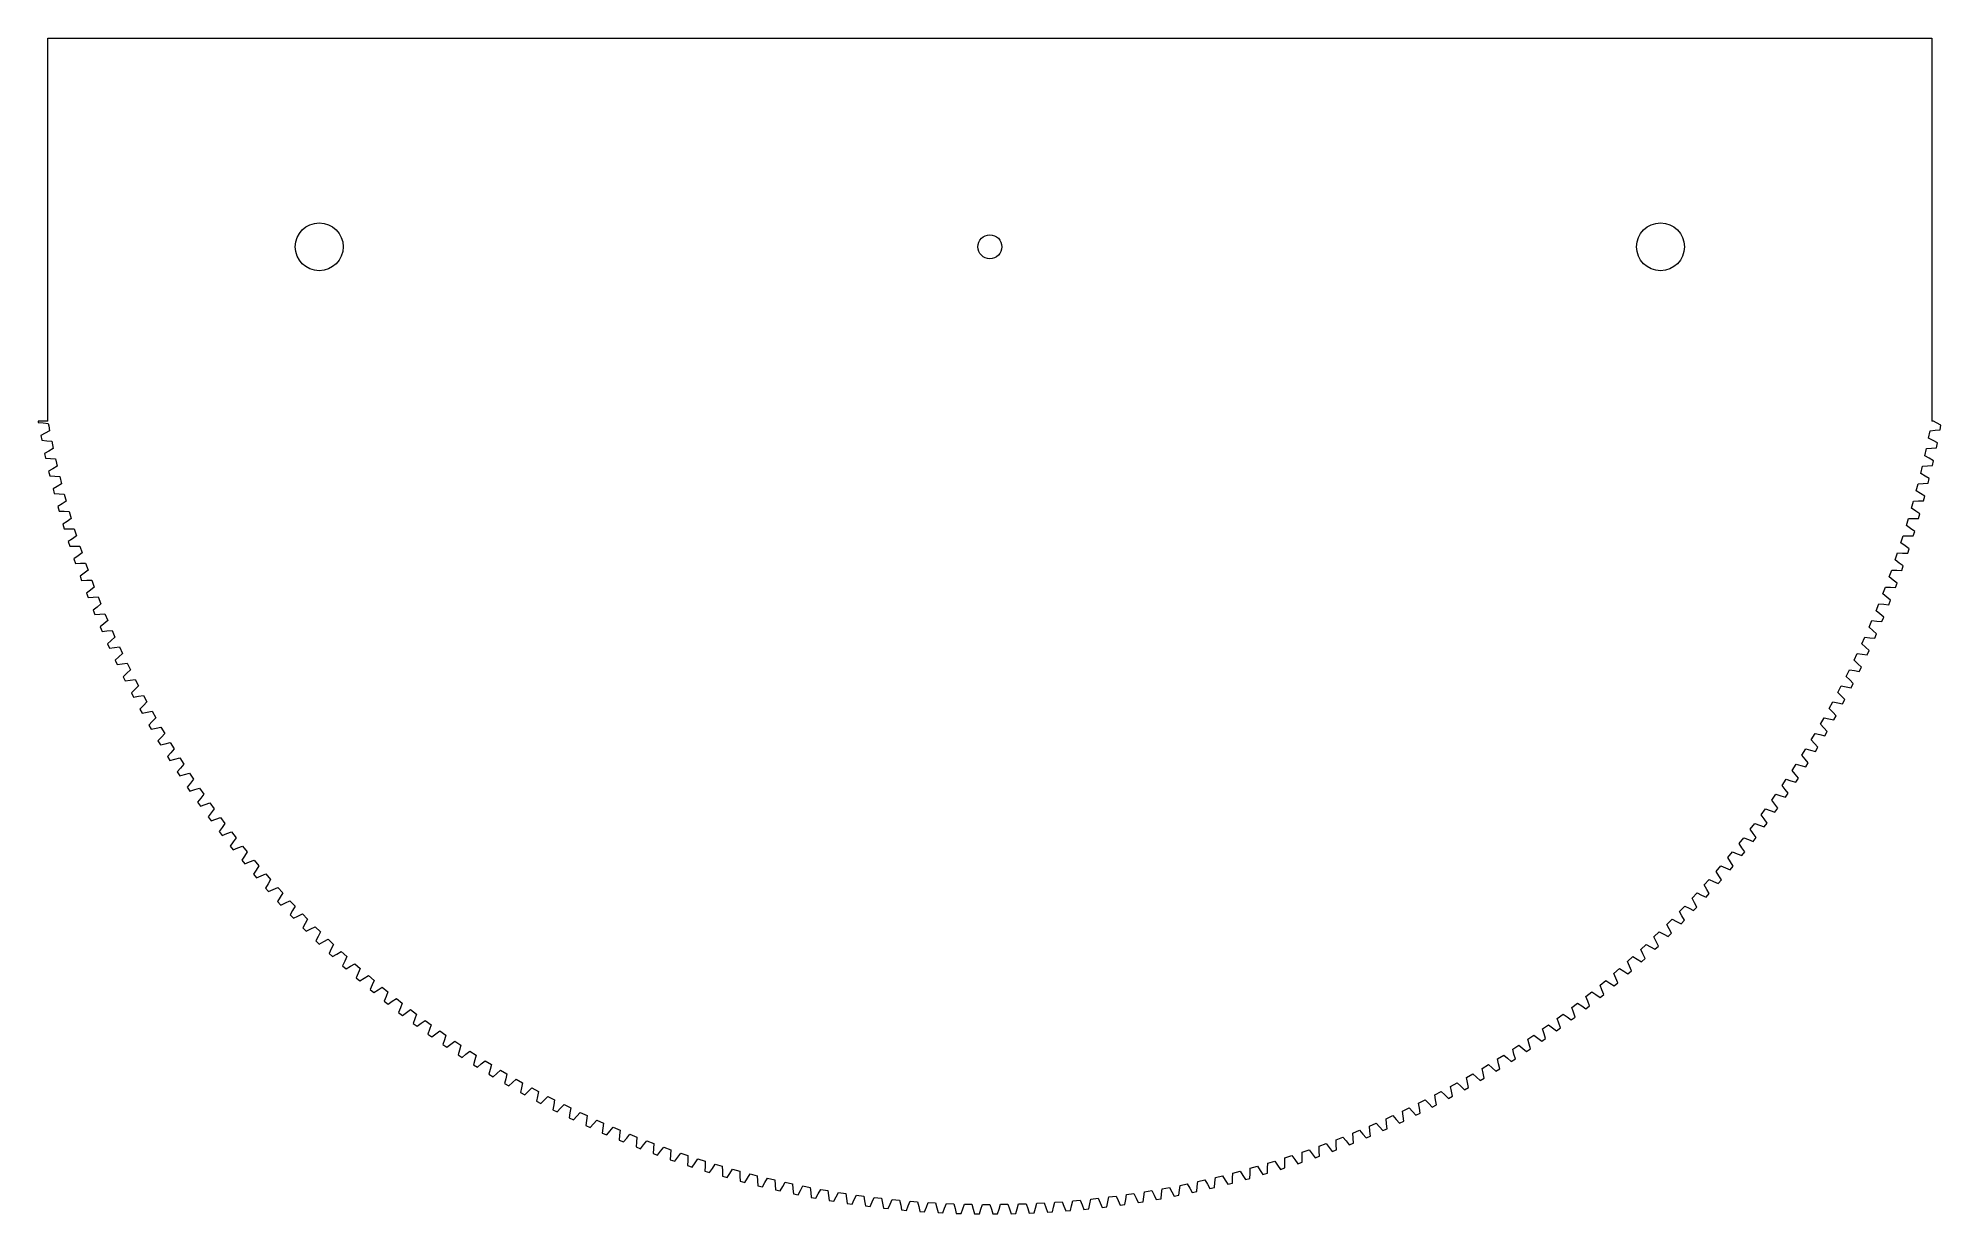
# Model space of a CAD drawing. Header units: inches. Extents: x -4.97 to 4.96, y -5.05 to 1.09.
import ezdxf

# ---------------------------------------------------------------- set-up
doc = ezdxf.new("R2010")
doc.units = ezdxf.units.IN
doc.header["$MEASUREMENT"] = 0

msp = doc.modelspace()

# ---------------------------------------------------------------- linework, layer by layer
at = {"color": 7, "linetype": 'Continuous', "lineweight": 15}
for p, q in [((-4.9165, -0.91), (-4.9165, 1.09)), ((-4.9165, 1.09), (4.9165, 1.09)), ((4.9165, 1.09), (4.9165, -0.91)), ((-4.9673, -0.91), (-4.9661, -0.9167)), ((-4.9165, -0.91), (-4.9673, -0.91)), ((-4.9661, -0.9167), (-4.9401, -0.9197)), ((-4.9298, -0.9735), (-4.9529, -0.9857)), ((-4.9529, -0.9857), (-4.9479, -1.0102)), ((-4.9401, -0.9197), (-4.914, -0.9231)), ((-4.9068, -0.961), (-4.9298, -0.9735)), ((-4.914, -0.9231), (-4.9119, -0.9342)), ((-4.9119, -0.9342), (-4.9068, -0.961)), ((4.8992, -0.9988), (4.9068, -0.961)), ((4.9068, -0.961), (4.9328, -0.958)), ((4.9242, -0.91), (4.9165, -0.91)), ((4.9403, -0.9187), (4.9242, -0.91)), ((4.9328, -0.958), (4.9588, -0.9555)), ((4.9635, -0.9309), (4.9403, -0.9187)), ((4.9588, -0.9555), (4.9635, -0.9309)), ((-4.9479, -1.0102), (-4.9219, -1.0128)), ((-4.9105, -1.0664), (-4.9334, -1.079)), ((-4.9334, -1.079), (-4.928, -1.1034)), ((-4.9219, -1.0128), (-4.8958, -1.0157)), ((-4.8878, -1.0534), (-4.9105, -1.0664)), ((-4.8958, -1.0157), (-4.8878, -1.0534)), ((4.8795, -1.091), (4.8878, -1.0534)), ((4.9021, -1.1045), (4.8795, -1.091)), ((4.8878, -1.0534), (4.9139, -1.0509)), ((4.9221, -1.0118), (4.8992, -0.9988)), ((4.9139, -1.0509), (4.9399, -1.0489)), ((4.945, -1.0244), (4.9221, -1.0118)), ((4.9399, -1.0489), (4.945, -1.0244)), ((-4.928, -1.1034), (-4.9019, -1.1054)), ((-4.8896, -1.1588), (-4.9122, -1.1719)), ((-4.9122, -1.1719), (-4.9063, -1.1962)), ((-4.9019, -1.1054), (-4.8757, -1.1079)), ((-4.867, -1.1454), (-4.8896, -1.1588)), ((-4.8757, -1.1079), (-4.8709, -1.129)), ((-4.8709, -1.129), (-4.867, -1.1454)), ((4.8581, -1.1829), (4.867, -1.1454)), ((4.8804, -1.1968), (4.8581, -1.1829)), ((4.867, -1.1454), (4.8932, -1.1435)), ((4.8932, -1.1435), (4.9192, -1.1419)), ((4.9248, -1.1175), (4.9021, -1.1045)), ((4.9192, -1.1419), (4.9248, -1.1175)), ((-4.9063, -1.1962), (-4.8802, -1.1977)), ((-4.8668, -1.2509), (-4.8892, -1.2643)), ((-4.8892, -1.2643), (-4.8828, -1.2885)), ((-4.8828, -1.2885), (-4.8567, -1.2896)), ((-4.8802, -1.1977), (-4.8539, -1.1997)), ((-4.8446, -1.2371), (-4.8668, -1.2509)), ((-4.8567, -1.2896), (-4.8304, -1.291)), ((-4.8539, -1.1997), (-4.8446, -1.2371)), ((4.8349, -1.2744), (4.8446, -1.2371)), ((4.857, -1.2886), (4.8349, -1.2744)), ((4.8446, -1.2371), (4.8707, -1.2356)), ((4.8791, -1.3025), (4.857, -1.2886)), ((4.8707, -1.2356), (4.8968, -1.2345)), ((4.9028, -1.2102), (4.8804, -1.1968)), ((4.8968, -1.2345), (4.9028, -1.2102)), ((-4.8423, -1.3425), (-4.8644, -1.3564)), ((-4.8644, -1.3564), (-4.8577, -1.3804)), ((-4.8577, -1.3804), (-4.8315, -1.381)), ((-4.8204, -1.3282), (-4.8423, -1.3425)), ((-4.8315, -1.381), (-4.8052, -1.3819)), ((-4.8304, -1.291), (-4.8204, -1.3282)), ((-4.8052, -1.3819), (-4.7944, -1.4189)), ((4.81, -1.3654), (4.8204, -1.3282)), ((4.8318, -1.38), (4.81, -1.3654)), ((4.8204, -1.3282), (4.8465, -1.3273)), ((4.8537, -1.3944), (4.8318, -1.38)), ((4.8465, -1.3273), (4.8726, -1.3267)), ((4.8726, -1.3267), (4.8791, -1.3025)), ((-4.8162, -1.4336), (-4.838, -1.4479)), ((-4.838, -1.4479), (-4.8308, -1.4718)), ((-4.8308, -1.4718), (-4.8046, -1.4719)), ((-4.7944, -1.4189), (-4.8162, -1.4336)), ((-4.8046, -1.4719), (-4.7783, -1.4724)), ((-4.7783, -1.4724), (-4.7668, -1.5092)), ((4.7834, -1.4559), (4.7944, -1.4189)), ((4.8049, -1.471), (4.7834, -1.4559)), ((4.7944, -1.4189), (4.8206, -1.4185)), ((4.8265, -1.4857), (4.8049, -1.471)), ((4.8191, -1.5096), (4.8265, -1.4857)), ((4.8206, -1.4185), (4.8467, -1.4184)), ((4.8467, -1.4184), (4.8537, -1.3944)), ((-4.7883, -1.5242), (-4.8098, -1.5389)), ((-4.8098, -1.5389), (-4.8021, -1.5627)), ((-4.8021, -1.5627), (-4.776, -1.5623)), ((-4.7668, -1.5092), (-4.7883, -1.5242)), ((-4.776, -1.5623), (-4.7497, -1.5623)), ((-4.7497, -1.5623), (-4.7375, -1.5988)), ((4.755, -1.5458), (4.7668, -1.5092)), ((4.7763, -1.5614), (4.755, -1.5458)), ((4.7668, -1.5092), (4.793, -1.5092)), ((4.7976, -1.5765), (4.7763, -1.5614)), ((4.7898, -1.6002), (4.7976, -1.5765)), ((4.793, -1.5092), (4.8191, -1.5096)), ((-4.7586, -1.6143), (-4.7799, -1.6294)), ((-4.7799, -1.6294), (-4.7718, -1.653)), ((-4.7718, -1.653), (-4.7456, -1.6521)), ((-4.7375, -1.5988), (-4.7586, -1.6143)), ((-4.7456, -1.6521), (-4.7193, -1.6516)), ((-4.7065, -1.6879), (-4.7273, -1.7038)), ((-4.7193, -1.6516), (-4.7065, -1.6879)), ((4.6933, -1.7241), (4.7065, -1.6879)), ((4.7065, -1.6879), (4.7327, -1.6889)), ((4.725, -1.6353), (4.7375, -1.5988)), ((4.746, -1.6512), (4.725, -1.6353)), ((4.7375, -1.5988), (4.7637, -1.5993)), ((4.767, -1.6667), (4.746, -1.6512)), ((4.7587, -1.6903), (4.767, -1.6667)), ((4.7637, -1.5993), (4.7898, -1.6002)), ((-4.7273, -1.7038), (-4.7483, -1.7193)), ((-4.7483, -1.7193), (-4.7398, -1.7428)), ((-4.7398, -1.7428), (-4.7136, -1.7414)), ((-4.7136, -1.7414), (-4.6873, -1.7403)), ((-4.6738, -1.7764), (-4.6943, -1.7927)), ((-4.6873, -1.7403), (-4.6738, -1.7764)), ((4.66, -1.8124), (4.6738, -1.7764)), ((4.6738, -1.7764), (4.7, -1.7779)), ((4.714, -1.7404), (4.6933, -1.7241)), ((4.7, -1.7779), (4.726, -1.7798)), ((4.7347, -1.7564), (4.714, -1.7404)), ((4.726, -1.7798), (4.7347, -1.7564)), ((4.7327, -1.6889), (4.7587, -1.6903)), ((-4.6943, -1.7927), (-4.715, -1.8086)), ((-4.715, -1.8086), (-4.706, -1.8319)), ((-4.706, -1.8319), (-4.6799, -1.83)), ((-4.6597, -1.8809), (-4.6801, -1.8972)), ((-4.6799, -1.83), (-4.6537, -1.8285)), ((-4.6394, -1.8643), (-4.6597, -1.8809)), ((-4.6537, -1.8285), (-4.6394, -1.8643)), ((4.6249, -1.9), (4.6394, -1.8643)), ((4.6394, -1.8643), (4.6656, -1.8663)), ((4.6803, -1.8291), (4.66, -1.8124)), ((4.6656, -1.8663), (4.6916, -1.8686)), ((4.7008, -1.8454), (4.6803, -1.8291)), ((4.6916, -1.8686), (4.7008, -1.8454)), ((-4.6801, -1.8972), (-4.6706, -1.9204)), ((-4.6706, -1.9204), (-4.6446, -1.918)), ((-4.6446, -1.918), (-4.6184, -1.9159)), ((-4.6234, -1.9685), (-4.6434, -1.9852)), ((-4.6434, -1.9852), (-4.6336, -2.0081)), ((-4.6034, -1.9515), (-4.6234, -1.9685)), ((-4.6184, -1.9159), (-4.6034, -1.9515)), ((4.5883, -1.9869), (4.6034, -1.9515)), ((4.6034, -1.9515), (4.6295, -1.954)), ((4.6449, -1.9171), (4.6249, -1.9)), ((4.6295, -1.954), (4.6555, -1.9568)), ((4.6651, -1.9337), (4.6449, -1.9171)), ((4.6555, -1.9568), (4.6651, -1.9337)), ((-4.6336, -2.0081), (-4.6076, -2.0053)), ((-4.6076, -2.0053), (-4.5814, -2.0027)), ((-4.5854, -2.0554), (-4.6052, -2.0724)), ((-4.6052, -2.0724), (-4.5949, -2.0952)), ((-4.5658, -2.038), (-4.5854, -2.0554)), ((-4.5814, -2.0027), (-4.5658, -2.038)), ((4.55, -2.0731), (4.5658, -2.038)), ((4.5693, -2.0909), (4.55, -2.0731)), ((4.5658, -2.038), (4.5919, -2.041)), ((4.608, -2.0043), (4.5883, -1.9869)), ((4.5919, -2.041), (4.6177, -2.0443)), ((4.6278, -2.0214), (4.608, -2.0043)), ((4.6177, -2.0443), (4.6278, -2.0214)), ((-4.5949, -2.0952), (-4.5689, -2.0918)), ((-4.5689, -2.0918), (-4.5428, -2.0888)), ((-4.5458, -2.1415), (-4.5652, -2.1589)), ((-4.5652, -2.1589), (-4.5545, -2.1815)), ((-4.5545, -2.1815), (-4.5286, -2.1777)), ((-4.5265, -2.1238), (-4.5458, -2.1415)), ((-4.5428, -2.0888), (-4.5265, -2.1238)), ((-4.5286, -2.1777), (-4.5026, -2.1742)), ((-4.5026, -2.1742), (-4.4857, -2.2088)), ((4.51, -2.1586), (4.5265, -2.1238)), ((4.5291, -2.1768), (4.51, -2.1586)), ((4.5265, -2.1238), (4.5525, -2.1272)), ((4.5482, -2.1946), (4.5291, -2.1768)), ((4.5525, -2.1272), (4.5783, -2.1311)), ((4.5888, -2.1084), (4.5693, -2.0909)), ((4.5783, -2.1311), (4.5888, -2.1084)), ((-4.5046, -2.2269), (-4.5237, -2.2447)), ((-4.5237, -2.2447), (-4.5125, -2.2671)), ((-4.5125, -2.2671), (-4.4867, -2.2627)), ((-4.4857, -2.2088), (-4.5046, -2.2269)), ((-4.4867, -2.2627), (-4.4607, -2.2587)), ((-4.4607, -2.2587), (-4.4432, -2.293)), ((4.4685, -2.2433), (4.4857, -2.2088)), ((4.4872, -2.2618), (4.4685, -2.2433)), ((4.4857, -2.2088), (4.5116, -2.2128)), ((4.506, -2.28), (4.4872, -2.2618)), ((4.4947, -2.3023), (4.506, -2.28)), ((4.5116, -2.2128), (4.5373, -2.2171)), ((4.5373, -2.2171), (4.5482, -2.1946)), ((-4.4618, -2.3115), (-4.4805, -2.3296)), ((-4.4805, -2.3296), (-4.469, -2.3518)), ((-4.469, -2.3518), (-4.4432, -2.347)), ((-4.4432, -2.293), (-4.4618, -2.3115)), ((-4.4432, -2.347), (-4.4173, -2.3425)), ((-4.3991, -2.3765), (-4.4174, -2.3953)), ((-4.4173, -2.3425), (-4.3991, -2.3765)), ((4.3807, -2.4103), (4.3991, -2.3765)), ((4.3991, -2.3765), (4.4249, -2.3814)), ((4.4249, -2.3814), (4.4504, -2.3867)), ((4.4254, -2.3272), (4.4432, -2.293)), ((4.4437, -2.3461), (4.4254, -2.3272)), ((4.4432, -2.293), (4.469, -2.2975)), ((4.4622, -2.3646), (4.4437, -2.3461)), ((4.4504, -2.3867), (4.4622, -2.3646)), ((4.469, -2.2975), (4.4947, -2.3023)), ((-4.4174, -2.3953), (-4.4358, -2.4138)), ((-4.4358, -2.4138), (-4.4238, -2.4357)), ((-4.4238, -2.4357), (-4.3982, -2.4304)), ((-4.3982, -2.4304), (-4.3723, -2.4254)), ((-4.3714, -2.4782), (-4.3895, -2.497)), ((-4.3723, -2.4254), (-4.3535, -2.459)), ((-4.3535, -2.459), (-4.3714, -2.4782)), ((4.3344, -2.4925), (4.3535, -2.459)), ((4.3535, -2.459), (4.3792, -2.4645)), ((4.3792, -2.4645), (4.4046, -2.4702)), ((4.3986, -2.4295), (4.3807, -2.4103)), ((4.4168, -2.4484), (4.3986, -2.4295)), ((4.4046, -2.4702), (4.4168, -2.4484)), ((-4.3895, -2.497), (-4.377, -2.5187)), ((-4.377, -2.5187), (-4.3515, -2.5129)), ((-4.3515, -2.5129), (-4.3258, -2.5075)), ((-4.3239, -2.5602), (-4.3416, -2.5794)), ((-4.3416, -2.5794), (-4.3287, -2.6009)), ((-4.3258, -2.5075), (-4.3063, -2.5407)), ((-4.3063, -2.5407), (-4.3239, -2.5602)), ((4.2866, -2.5739), (4.3063, -2.5407)), ((4.3039, -2.5937), (4.2866, -2.5739)), ((4.3063, -2.5407), (4.3319, -2.5466)), ((4.3319, -2.5466), (4.3572, -2.5529)), ((4.352, -2.5121), (4.3344, -2.4925)), ((4.3698, -2.5313), (4.352, -2.5121)), ((4.3572, -2.5529), (4.3698, -2.5313)), ((-4.3287, -2.6009), (-4.3033, -2.5946)), ((-4.3033, -2.5946), (-4.2777, -2.5886)), ((-4.2748, -2.6414), (-4.2921, -2.6609)), ((-4.2921, -2.6609), (-4.2789, -2.6821)), ((-4.2789, -2.6821), (-4.2536, -2.6753)), ((-4.2777, -2.5886), (-4.2576, -2.6215)), ((-4.2576, -2.6215), (-4.2748, -2.6414)), ((-4.2536, -2.6753), (-4.2281, -2.6689)), ((-4.2281, -2.6689), (-4.2074, -2.7014)), ((4.2373, -2.6543), (4.2576, -2.6215)), ((4.2542, -2.6745), (4.2373, -2.6543)), ((4.2712, -2.6943), (4.2542, -2.6745)), ((4.2576, -2.6215), (4.2831, -2.6279)), ((4.2831, -2.6279), (4.3083, -2.6346)), ((4.3213, -2.6133), (4.3039, -2.5937)), ((4.3083, -2.6346), (4.3213, -2.6133)), ((-4.2242, -2.7216), (-4.2412, -2.7414)), ((-4.2412, -2.7414), (-4.2275, -2.7623)), ((-4.2275, -2.7623), (-4.2024, -2.7551)), ((-4.2074, -2.7014), (-4.2242, -2.7216)), ((-4.2024, -2.7551), (-4.177, -2.7482)), ((-4.177, -2.7482), (-4.1557, -2.7803)), ((-4.1557, -2.7803), (-4.1721, -2.8008)), ((4.1342, -2.8123), (4.1557, -2.7803)), ((4.1557, -2.7803), (4.1809, -2.7876)), ((4.1865, -2.7338), (4.2074, -2.7014)), ((4.2029, -2.7543), (4.1865, -2.7338)), ((4.2196, -2.7744), (4.2029, -2.7543)), ((4.2058, -2.7953), (4.2196, -2.7744)), ((4.2074, -2.7014), (4.2327, -2.7083)), ((4.2327, -2.7083), (4.2578, -2.7154)), ((4.2578, -2.7154), (4.2712, -2.6943)), ((-4.1721, -2.8008), (-4.1887, -2.8209)), ((-4.1887, -2.8209), (-4.1747, -2.8416)), ((-4.1747, -2.8416), (-4.1497, -2.8339)), ((-4.1497, -2.8339), (-4.1244, -2.8265)), ((-4.1185, -2.879), (-4.1347, -2.8994)), ((-4.1244, -2.8265), (-4.1025, -2.8582)), ((-4.1025, -2.8582), (-4.1185, -2.879)), ((4.0804, -2.8898), (4.1025, -2.8582)), ((4.1025, -2.8582), (4.1275, -2.866)), ((4.1275, -2.866), (4.1523, -2.8741)), ((4.1502, -2.8331), (4.1342, -2.8123)), ((4.1665, -2.8536), (4.1502, -2.8331)), ((4.1523, -2.8741), (4.1665, -2.8536)), ((4.1809, -2.7876), (4.2058, -2.7953)), ((-4.1347, -2.8994), (-4.1203, -2.9199)), ((-4.1203, -2.9199), (-4.0955, -2.9117)), ((-4.0955, -2.9117), (-4.0704, -2.9038)), ((-4.0635, -2.9562), (-4.0793, -2.9769)), ((-4.0793, -2.9769), (-4.0645, -2.9971)), ((-4.0704, -2.9038), (-4.0479, -2.9351)), ((-4.0479, -2.9351), (-4.0635, -2.9562)), ((4.0251, -2.9662), (4.0479, -2.9351)), ((4.0404, -2.9876), (4.0251, -2.9662)), ((4.0479, -2.9351), (4.0727, -2.9434)), ((4.0727, -2.9434), (4.0974, -2.952)), ((4.096, -2.9109), (4.0804, -2.8898)), ((4.1119, -2.9317), (4.096, -2.9109)), ((4.0974, -2.952), (4.1119, -2.9317)), ((-4.0645, -2.9971), (-4.0398, -2.9884)), ((-4.0398, -2.9884), (-4.0148, -2.9801)), ((-4.007, -3.0323), (-4.0224, -3.0533)), ((-4.0224, -3.0533), (-4.0072, -3.0732)), ((-4.0148, -2.9801), (-3.9918, -3.011)), ((-4.0072, -3.0732), (-3.9827, -3.0641)), ((-3.9918, -3.011), (-4.007, -3.0323)), ((-3.9827, -3.0641), (-3.9579, -3.0553)), ((-3.9579, -3.0553), (-3.9342, -3.0857)), ((3.9684, -3.0416), (3.9918, -3.011)), ((3.9833, -3.0633), (3.9684, -3.0416)), ((3.9984, -3.0847), (3.9833, -3.0633)), ((3.9918, -3.011), (4.0165, -3.0197)), ((4.0165, -3.0197), (4.0409, -3.0288)), ((4.0559, -3.0087), (4.0404, -2.9876)), ((4.0409, -3.0288), (4.0559, -3.0087)), ((-3.949, -3.1074), (-3.9641, -3.1287)), ((-3.9641, -3.1287), (-3.9485, -3.1483)), ((-3.9342, -3.0857), (-3.949, -3.1074)), ((-3.9485, -3.1483), (-3.9242, -3.1387)), ((-3.9242, -3.1387), (-3.8996, -3.1295)), ((-3.8996, -3.1295), (-3.8753, -3.1594)), ((-3.8753, -3.1594), (-3.8897, -3.1813)), ((3.8509, -3.1892), (3.8753, -3.1594)), ((3.8753, -3.1594), (3.8997, -3.1691)), ((3.8997, -3.1691), (3.9238, -3.1791)), ((3.9103, -3.116), (3.9342, -3.0857)), ((3.9248, -3.1379), (3.9103, -3.116)), ((3.9238, -3.1791), (3.9395, -3.1596)), ((3.9395, -3.1596), (3.9248, -3.1379)), ((3.9342, -3.0857), (3.9588, -3.0949)), ((3.9588, -3.0949), (3.9831, -3.1045)), ((3.9831, -3.1045), (3.9984, -3.0847)), ((-3.8897, -3.1813), (-3.9043, -3.2029)), ((-3.9043, -3.2029), (-3.8884, -3.2222)), ((-3.8884, -3.2222), (-3.8643, -3.2122)), ((-3.8643, -3.2122), (-3.8398, -3.2025)), ((-3.829, -3.2542), (-3.8432, -3.276)), ((-3.8432, -3.276), (-3.8269, -3.295)), ((-3.8398, -3.2025), (-3.815, -3.232)), ((-3.815, -3.232), (-3.829, -3.2542)), ((-3.803, -3.2845), (-3.7787, -3.2743)), ((-3.7787, -3.2743), (-3.7534, -3.3034)), ((3.79, -3.2613), (3.815, -3.232)), ((3.8036, -3.2838), (3.79, -3.2613)), ((3.815, -3.232), (3.8392, -3.2421)), ((3.8392, -3.2421), (3.8631, -3.2525)), ((3.8649, -3.2114), (3.8509, -3.1892)), ((3.8631, -3.2525), (3.8792, -3.2334)), ((3.8792, -3.2334), (3.8649, -3.2114)), ((-3.8269, -3.295), (-3.803, -3.2845)), ((-3.7669, -3.3258), (-3.7807, -3.348)), ((-3.7807, -3.348), (-3.7641, -3.3666)), ((-3.7534, -3.3034), (-3.7669, -3.3258)), ((-3.7641, -3.3666), (-3.7403, -3.3557)), ((-3.7403, -3.3557), (-3.7163, -3.3451)), ((-3.7163, -3.3451), (-3.6904, -3.3736)), ((-3.6904, -3.3736), (-3.7035, -3.3963)), ((3.6643, -3.4019), (3.6904, -3.3736)), ((3.6904, -3.3736), (3.7141, -3.3846)), ((3.7278, -3.3322), (3.7534, -3.3034)), ((3.741, -3.355), (3.7278, -3.3322)), ((3.7544, -3.3774), (3.741, -3.355)), ((3.7534, -3.3034), (3.7773, -3.314)), ((3.7773, -3.314), (3.8011, -3.3248)), ((3.8011, -3.3248), (3.8175, -3.306)), ((3.8175, -3.306), (3.8036, -3.2838)), ((-3.7035, -3.3963), (-3.7169, -3.4187)), ((-3.7169, -3.4187), (-3.6999, -3.437)), ((-3.6999, -3.437), (-3.6763, -3.4257)), ((-3.6763, -3.4257), (-3.6525, -3.4146)), ((-3.6525, -3.4146), (-3.6261, -3.4426)), ((-3.6387, -3.4656), (-3.6517, -3.4882)), ((-3.6261, -3.4426), (-3.6387, -3.4656)), ((3.5994, -3.4705), (3.6261, -3.4426)), ((3.6117, -3.4937), (3.5994, -3.4705)), ((3.6261, -3.4426), (3.6496, -3.4541)), ((3.6496, -3.4541), (3.6729, -3.4659)), ((3.677, -3.4249), (3.6643, -3.4019)), ((3.6729, -3.4659), (3.69, -3.4476)), ((3.69, -3.4476), (3.677, -3.4249)), ((3.7141, -3.3846), (3.7376, -3.396)), ((3.7376, -3.396), (3.7544, -3.3774)), ((-3.6517, -3.4882), (-3.6344, -3.5062)), ((-3.6344, -3.5062), (-3.611, -3.4944)), ((-3.611, -3.4944), (-3.5874, -3.4829)), ((-3.5874, -3.4829), (-3.5605, -3.5104)), ((-3.5727, -3.5336), (-3.5852, -3.5565)), ((-3.5852, -3.5565), (-3.5676, -3.5742)), ((-3.5605, -3.5104), (-3.5727, -3.5336)), ((-3.5676, -3.5742), (-3.5445, -3.5619)), ((-3.5445, -3.5619), (-3.5211, -3.5499)), ((-3.5211, -3.5499), (-3.4936, -3.577)), ((3.5333, -3.5378), (3.5605, -3.5104)), ((3.5452, -3.5612), (3.5333, -3.5378)), ((3.5573, -3.5844), (3.5452, -3.5612)), ((3.5605, -3.5104), (3.5838, -3.5224)), ((3.5838, -3.5224), (3.6069, -3.5346)), ((3.6069, -3.5346), (3.6243, -3.5167)), ((3.6243, -3.5167), (3.6117, -3.4937)), ((-3.5054, -3.6004), (-3.5175, -3.6235)), ((-3.5175, -3.6235), (-3.4995, -3.6409)), ((-3.4936, -3.577), (-3.5054, -3.6004)), ((-3.4995, -3.6409), (-3.4766, -3.6282)), ((-3.4766, -3.6282), (-3.4535, -3.6157)), ((-3.4535, -3.6157), (-3.4255, -3.6423)), ((-3.4369, -3.6659), (-3.4485, -3.6892)), ((-3.4255, -3.6423), (-3.4369, -3.6659)), ((3.3973, -3.6686), (3.4255, -3.6423)), ((3.4083, -3.6925), (3.3973, -3.6686)), ((3.4255, -3.6423), (3.4484, -3.6551)), ((3.4484, -3.6551), (3.4709, -3.6681)), ((3.4659, -3.6038), (3.4936, -3.577)), ((3.4773, -3.6275), (3.4659, -3.6038)), ((3.4709, -3.6681), (3.4891, -3.6509)), ((3.4891, -3.6509), (3.4773, -3.6275)), ((3.4936, -3.577), (3.5167, -3.5893)), ((3.5167, -3.5893), (3.5395, -3.602)), ((3.5395, -3.602), (3.5573, -3.5844)), ((-3.4485, -3.6892), (-3.4302, -3.7062)), ((-3.4302, -3.7062), (-3.4076, -3.6931)), ((-3.4076, -3.6931), (-3.3846, -3.6803)), ((-3.3846, -3.6803), (-3.3562, -3.7062)), ((-3.3671, -3.7301), (-3.3783, -3.7536)), ((-3.3783, -3.7536), (-3.3597, -3.7703)), ((-3.3562, -3.7062), (-3.3671, -3.7301)), ((-3.3597, -3.7703), (-3.3373, -3.7568)), ((-3.3373, -3.7568), (-3.3146, -3.7435)), ((-3.3146, -3.7435), (-3.2856, -3.7689)), ((-3.2856, -3.7689), (-3.2961, -3.7929)), ((3.2565, -3.7941), (3.2856, -3.7689)), ((3.2856, -3.7689), (3.308, -3.7826)), ((3.3275, -3.732), (3.3562, -3.7062)), ((3.338, -3.7561), (3.3275, -3.732)), ((3.3488, -3.7799), (3.338, -3.7561)), ((3.3562, -3.7062), (3.3788, -3.7195)), ((3.3788, -3.7195), (3.4011, -3.7329)), ((3.4011, -3.7329), (3.4196, -3.7161)), ((3.4196, -3.7161), (3.4083, -3.6925)), ((-3.2961, -3.7929), (-3.3069, -3.8167)), ((-3.3069, -3.8167), (-3.2879, -3.833)), ((-3.2879, -3.833), (-3.2658, -3.8191)), ((-3.2658, -3.8191), (-3.2434, -3.8053)), ((-3.2434, -3.8053), (-3.2139, -3.8302)), ((-3.224, -3.8544), (-3.2343, -3.8784)), ((-3.2139, -3.8302), (-3.224, -3.8544)), ((-3.1932, -3.88), (-3.171, -3.8659)), ((-3.171, -3.8659), (-3.1411, -3.8902)), ((3.1843, -3.8549), (3.2139, -3.8302)), ((3.1939, -3.8794), (3.1843, -3.8549)), ((3.2139, -3.8302), (3.2361, -3.8443)), ((3.2361, -3.8443), (3.2579, -3.8586)), ((3.2666, -3.8184), (3.2565, -3.7941)), ((3.2579, -3.8586), (3.2769, -3.8424)), ((3.2769, -3.8424), (3.2666, -3.8184)), ((3.308, -3.7826), (3.3301, -3.7965)), ((3.3301, -3.7965), (3.3488, -3.7799)), ((-3.2343, -3.8784), (-3.215, -3.8944)), ((-3.215, -3.8944), (-3.1932, -3.88)), ((-3.1507, -3.9146), (-3.1605, -3.9387)), ((-3.1605, -3.9387), (-3.141, -3.9543)), ((-3.1411, -3.8902), (-3.1507, -3.9146)), ((-3.141, -3.9543), (-3.1194, -3.9395)), ((-3.1194, -3.9395), (-3.0975, -3.925)), ((-3.0975, -3.925), (-3.0671, -3.9488)), ((-3.0671, -3.9488), (-3.0762, -3.9733)), ((3.0366, -3.9723), (3.0671, -3.9488)), ((3.0453, -3.9971), (3.0366, -3.9723)), ((3.0671, -3.9488), (3.0887, -3.9636)), ((3.0887, -3.9636), (3.11, -3.9788)), ((3.11, -3.9788), (3.1296, -3.9633)), ((3.111, -3.9143), (3.1411, -3.8902)), ((3.1202, -3.9389), (3.111, -3.9143)), ((3.1296, -3.9633), (3.1202, -3.9389)), ((3.1411, -3.8902), (3.1629, -3.9047)), ((3.1629, -3.9047), (3.1845, -3.9194)), ((3.1845, -3.9194), (3.2038, -3.9036)), ((3.2038, -3.9036), (3.1939, -3.8794)), ((-3.0762, -3.9733), (-3.0856, -3.9977)), ((-3.0856, -3.9977), (-3.0658, -4.0129)), ((-3.0658, -4.0129), (-3.0445, -3.9977)), ((-3.0445, -3.9977), (-3.0229, -3.9827)), ((-3.0229, -3.9827), (-2.9921, -4.0059)), ((-3.0007, -4.0307), (-3.0097, -4.0552)), ((-3.0097, -4.0552), (-2.9896, -4.07)), ((-2.9921, -4.0059), (-3.0007, -4.0307)), ((-2.9896, -4.07), (-2.9685, -4.0544)), ((-2.9685, -4.0544), (-2.9472, -4.0391)), ((-2.9472, -4.0391), (-2.916, -4.0617)), ((-2.916, -4.0617), (-2.9241, -4.0866)), ((2.8846, -4.084), (2.916, -4.0617)), ((2.916, -4.0617), (2.937, -4.0774)), ((2.9611, -4.0289), (2.9921, -4.0059)), ((2.9693, -4.0538), (2.9611, -4.0289)), ((2.9779, -4.0786), (2.9693, -4.0538)), ((2.9921, -4.0059), (3.0134, -4.0212)), ((3.0134, -4.0212), (3.0343, -4.0367)), ((3.0343, -4.0367), (3.0543, -4.0217)), ((3.0543, -4.0217), (3.0453, -3.9971)), ((-2.9241, -4.0866), (-2.9326, -4.1112)), ((-2.9326, -4.1112), (-2.9122, -4.1257)), ((-2.9122, -4.1257), (-2.8915, -4.1097)), ((-2.8915, -4.1097), (-2.8705, -4.0939)), ((-2.8705, -4.0939), (-2.8388, -4.1159)), ((-2.8465, -4.141), (-2.8545, -4.1658)), ((-2.8545, -4.1658), (-2.8339, -4.1799)), ((-2.8388, -4.1159), (-2.8465, -4.141)), ((-2.8339, -4.1799), (-2.8135, -4.1635)), ((-2.8135, -4.1635), (-2.7927, -4.1474)), ((-2.7927, -4.1474), (-2.7607, -4.1688)), ((-2.7607, -4.1688), (-2.7679, -4.194)), ((2.7285, -4.1899), (2.7607, -4.1688)), ((2.7607, -4.1688), (2.7811, -4.1853)), ((2.807, -4.1377), (2.8388, -4.1159)), ((2.8143, -4.163), (2.807, -4.1377)), ((2.8219, -4.188), (2.8143, -4.163)), ((2.8388, -4.1159), (2.8595, -4.132)), ((2.8595, -4.132), (2.8799, -4.1483)), ((2.8799, -4.1483), (2.9004, -4.134)), ((2.8923, -4.1091), (2.8846, -4.084)), ((2.9004, -4.134), (2.8923, -4.1091)), ((2.937, -4.0774), (2.9576, -4.0933)), ((2.9576, -4.0933), (2.9779, -4.0786)), ((-2.7679, -4.194), (-2.7754, -4.2189)), ((-2.7754, -4.2189), (-2.7545, -4.2326)), ((-2.7545, -4.2326), (-2.7344, -4.2159)), ((-2.7344, -4.2159), (-2.714, -4.1993)), ((-2.714, -4.1993), (-2.6815, -4.2201)), ((-2.6883, -4.2455), (-2.6953, -4.2706)), ((-2.6815, -4.2201), (-2.6883, -4.2455)), ((-2.6742, -4.2839), (-2.6544, -4.2667)), ((-2.6544, -4.2667), (-2.6343, -4.2498)), ((-2.6343, -4.2498), (-2.6014, -4.27)), ((-2.6014, -4.27), (-2.6077, -4.2954)), ((2.5684, -4.2899), (2.6014, -4.27)), ((2.6014, -4.27), (2.6212, -4.2872)), ((2.6489, -4.2407), (2.6815, -4.2201)), ((2.6552, -4.2662), (2.6489, -4.2407)), ((2.6619, -4.2915), (2.6552, -4.2662)), ((2.6815, -4.2201), (2.7016, -4.237)), ((2.7016, -4.237), (2.7213, -4.254)), ((2.7213, -4.254), (2.7424, -4.2405)), ((2.7352, -4.2153), (2.7285, -4.1899)), ((2.7424, -4.2405), (2.7352, -4.2153)), ((2.7811, -4.1853), (2.8011, -4.2019)), ((2.8011, -4.2019), (2.8219, -4.188)), ((-2.6953, -4.2706), (-2.6742, -4.2839)), ((-2.6077, -4.2954), (-2.6143, -4.3207)), ((-2.6143, -4.3207), (-2.5929, -4.3335)), ((-2.5929, -4.3335), (-2.5734, -4.316)), ((-2.5734, -4.316), (-2.5536, -4.2987)), ((-2.5536, -4.2987), (-2.5204, -4.3183)), ((-2.5262, -4.3439), (-2.5323, -4.3692)), ((-2.5323, -4.3692), (-2.5106, -4.3817)), ((-2.5204, -4.3183), (-2.5262, -4.3439)), ((-2.5106, -4.3817), (-2.4915, -4.3638)), ((-2.4915, -4.3638), (-2.472, -4.3461)), ((-2.472, -4.3461), (-2.4385, -4.3651)), ((-2.4385, -4.3651), (-2.4438, -4.3907)), ((2.4048, -4.3837), (2.4385, -4.3651)), ((2.4385, -4.3651), (2.4576, -4.383)), ((2.487, -4.3376), (2.5204, -4.3183)), ((2.4924, -4.3633), (2.487, -4.3376)), ((2.4981, -4.3889), (2.4924, -4.3633)), ((2.5204, -4.3183), (2.5398, -4.3359)), ((2.5398, -4.3359), (2.5589, -4.3537)), ((2.5589, -4.3537), (2.5804, -4.341)), ((2.5743, -4.3155), (2.5684, -4.2899)), ((2.5804, -4.341), (2.5743, -4.3155)), ((2.6212, -4.2872), (2.6406, -4.3046)), ((2.6406, -4.3046), (2.6619, -4.2915)), ((-2.4438, -4.3907), (-2.4494, -4.4162)), ((-2.4494, -4.4162), (-2.4275, -4.4283)), ((-2.4275, -4.4283), (-2.4087, -4.4101)), ((-2.4087, -4.4101), (-2.3896, -4.392)), ((-2.3896, -4.392), (-2.3557, -4.4103)), ((-2.3605, -4.4361), (-2.3656, -4.4616)), ((-2.3656, -4.4616), (-2.3435, -4.4733)), ((-2.3557, -4.4103), (-2.3605, -4.4361)), ((-2.3435, -4.4733), (-2.3251, -4.4547)), ((-2.3251, -4.4547), (-2.3063, -4.4363)), ((-2.3063, -4.4363), (-2.2721, -4.454)), ((-2.2721, -4.454), (-2.2764, -4.4798)), ((2.2377, -4.4713), (2.2721, -4.454)), ((2.2721, -4.454), (2.2904, -4.4726)), ((2.3216, -4.4283), (2.3557, -4.4103)), ((2.326, -4.4543), (2.3216, -4.4283)), ((2.3307, -4.48), (2.326, -4.4543)), ((2.3557, -4.4103), (2.3744, -4.4286)), ((2.3744, -4.4286), (2.3928, -4.4471)), ((2.3928, -4.4471), (2.4148, -4.4352)), ((2.4096, -4.4096), (2.4048, -4.3837)), ((2.4148, -4.4352), (2.4096, -4.4096)), ((2.4576, -4.383), (2.4763, -4.4012)), ((2.4763, -4.4012), (2.4981, -4.3889)), ((-2.2764, -4.4798), (-2.281, -4.5055)), ((-2.281, -4.5055), (-2.2587, -4.5167)), ((-2.2587, -4.5167), (-2.2406, -4.4978)), ((-2.2406, -4.4978), (-2.2222, -4.479)), ((-2.2222, -4.479), (-2.1876, -4.496)), ((-2.1914, -4.522), (-2.1956, -4.5477)), ((-2.1956, -4.5477), (-2.1731, -4.5585)), ((-2.1876, -4.496), (-2.1914, -4.522)), ((-2.1731, -4.5585), (-2.1554, -4.5393)), ((-2.1554, -4.5393), (-2.1373, -4.5202)), ((-2.1373, -4.5202), (-2.1024, -4.5365)), ((-2.1057, -4.5625), (-2.1094, -4.5883)), ((-2.1024, -4.5365), (-2.1057, -4.5625)), ((-2.0694, -4.5791), (-2.0516, -4.5597)), ((-2.0516, -4.5597), (-2.0164, -4.5754)), ((2.0674, -4.5526), (2.1024, -4.5365)), ((2.0703, -4.5787), (2.0674, -4.5526)), ((2.1024, -4.5365), (2.1201, -4.5559)), ((2.1201, -4.5559), (2.1374, -4.5754)), ((2.1374, -4.5754), (2.16, -4.5647)), ((2.1529, -4.5128), (2.1876, -4.496)), ((2.1563, -4.5388), (2.1529, -4.5128)), ((2.16, -4.5647), (2.1563, -4.5388)), ((2.1876, -4.496), (2.2057, -4.5151)), ((2.2057, -4.5151), (2.2233, -4.5342)), ((2.2233, -4.5342), (2.2457, -4.5232)), ((2.2415, -4.4974), (2.2377, -4.4713)), ((2.2457, -4.5232), (2.2415, -4.4974)), ((2.2904, -4.4726), (2.3085, -4.4915)), ((2.3085, -4.4915), (2.3307, -4.48)), ((-2.1094, -4.5883), (-2.0867, -4.5987)), ((-2.0867, -4.5987), (-2.0694, -4.5791)), ((-2.0193, -4.6014), (-2.0225, -4.6273)), ((-2.0225, -4.6273), (-1.9996, -4.6373)), ((-2.0164, -4.5754), (-2.0193, -4.6014)), ((-1.9996, -4.6373), (-1.9826, -4.6174)), ((-1.9826, -4.6174), (-1.9652, -4.5976)), ((-1.9652, -4.5976), (-1.9297, -4.6126)), ((-1.9321, -4.6387), (-1.9348, -4.6646)), ((-1.9348, -4.6646), (-1.9117, -4.6742)), ((-1.9297, -4.6126), (-1.9321, -4.6387)), ((-1.9117, -4.6742), (-1.8951, -4.6539)), ((-1.8951, -4.6539), (-1.8782, -4.6338)), ((-1.8782, -4.6338), (-1.8424, -4.6482)), ((-1.8424, -4.6482), (-1.8442, -4.6743)), ((1.8065, -4.6623), (1.8424, -4.6482)), ((1.8079, -4.6885), (1.8065, -4.6623)), ((1.8424, -4.6482), (1.8589, -4.6685)), ((1.8941, -4.6273), (1.9297, -4.6126)), ((1.896, -4.6536), (1.8941, -4.6273)), ((1.8983, -4.6796), (1.896, -4.6536)), ((1.9297, -4.6126), (1.9467, -4.6326)), ((1.9467, -4.6326), (1.9632, -4.6528)), ((1.9632, -4.6528), (1.9863, -4.643)), ((1.9811, -4.5908), (2.0164, -4.5754)), ((1.9835, -4.617), (1.9811, -4.5908)), ((1.9863, -4.643), (1.9835, -4.617)), ((2.0164, -4.5754), (2.0337, -4.5951)), ((2.0337, -4.5951), (2.0507, -4.6149)), ((2.0507, -4.6149), (2.0735, -4.6047)), ((2.0735, -4.6047), (2.0703, -4.5787)), ((-1.8442, -4.6743), (-1.8465, -4.7003)), ((-1.8465, -4.7003), (-1.8232, -4.7094)), ((-1.8232, -4.7094), (-1.807, -4.6889)), ((-1.807, -4.6889), (-1.7904, -4.6685)), ((-1.7904, -4.6685), (-1.7544, -4.6821)), ((-1.7557, -4.7083), (-1.7575, -4.7343)), ((-1.7575, -4.7343), (-1.734, -4.743)), ((-1.7544, -4.6821), (-1.7557, -4.7083)), ((-1.734, -4.743), (-1.7182, -4.7221)), ((-1.7182, -4.7221), (-1.702, -4.7014)), ((-1.702, -4.7014), (-1.6657, -4.7144)), ((-1.6666, -4.7406), (-1.6678, -4.7666)), ((-1.6678, -4.7666), (-1.6442, -4.7748)), ((-1.6657, -4.7144), (-1.6666, -4.7406)), ((-1.6442, -4.7748), (-1.6288, -4.7537)), ((-1.6288, -4.7537), (-1.613, -4.7327)), ((-1.613, -4.7327), (-1.5765, -4.745)), ((-1.5765, -4.745), (-1.5768, -4.7712)), ((-1.5388, -4.7836), (-1.5234, -4.7623)), ((-1.5234, -4.7623), (-1.4866, -4.7739)), ((1.5397, -4.7833), (1.5398, -4.757)), ((1.5398, -4.757), (1.5765, -4.745)), ((1.5765, -4.745), (1.5918, -4.7662)), ((1.5918, -4.7662), (1.6068, -4.7875)), ((1.6293, -4.7271), (1.6657, -4.7144)), ((1.6297, -4.7534), (1.6293, -4.7271)), ((1.6305, -4.7795), (1.6297, -4.7534)), ((1.6657, -4.7144), (1.6815, -4.7353)), ((1.6815, -4.7353), (1.6969, -4.7564)), ((1.6969, -4.7564), (1.7204, -4.7479)), ((1.7182, -4.6955), (1.7544, -4.6821)), ((1.7191, -4.7218), (1.7182, -4.6955)), ((1.7204, -4.7479), (1.7191, -4.7218)), ((1.7544, -4.6821), (1.7705, -4.7028)), ((1.7705, -4.7028), (1.7863, -4.7235)), ((1.7863, -4.7235), (1.8097, -4.7146)), ((1.8097, -4.7146), (1.8079, -4.6885)), ((1.8589, -4.6685), (1.8751, -4.689)), ((1.8751, -4.689), (1.8983, -4.6796)), ((-1.5768, -4.7712), (-1.5776, -4.7973)), ((-1.5776, -4.7973), (-1.5538, -4.805)), ((-1.5538, -4.805), (-1.5388, -4.7836)), ((-1.4865, -4.8001), (-1.4868, -4.8262)), ((-1.4868, -4.8262), (-1.4629, -4.8335)), ((-1.4866, -4.7739), (-1.4865, -4.8001)), ((-1.4629, -4.8335), (-1.4483, -4.8118)), ((-1.4483, -4.8118), (-1.4333, -4.7902)), ((-1.4333, -4.7902), (-1.3963, -4.8011)), ((-1.3963, -4.8011), (-1.3957, -4.8273)), ((-1.3957, -4.8273), (-1.3955, -4.8534)), ((-1.3955, -4.8534), (-1.3714, -4.8602)), ((-1.3714, -4.8602), (-1.3572, -4.8382)), ((-1.3572, -4.8382), (-1.3426, -4.8164)), ((-1.3426, -4.8164), (-1.3055, -4.8266)), ((-1.3055, -4.8266), (-1.3044, -4.8528)), ((-1.3044, -4.8528), (-1.3037, -4.8788)), ((-1.2795, -4.8852), (-1.2657, -4.863)), ((-1.2657, -4.863), (-1.2515, -4.8408)), ((-1.2515, -4.8408), (-1.2142, -4.8503)), ((-1.2142, -4.8503), (-1.2126, -4.8765)), ((-1.1737, -4.886), (-1.16, -4.8636)), ((-1.16, -4.8636), (-1.1225, -4.8724)), ((1.1747, -4.8858), (1.1768, -4.8596)), ((1.1768, -4.8596), (1.2142, -4.8503)), ((1.2142, -4.8503), (1.2279, -4.8727)), ((1.2655, -4.8889), (1.2667, -4.8627)), ((1.2667, -4.8627), (1.2682, -4.8365)), ((1.2682, -4.8365), (1.3055, -4.8266)), ((1.3055, -4.8266), (1.3196, -4.8486)), ((1.3196, -4.8486), (1.3334, -4.8708)), ((1.3334, -4.8708), (1.3575, -4.8641)), ((1.3575, -4.8641), (1.3582, -4.838)), ((1.3582, -4.838), (1.3593, -4.8117)), ((1.3593, -4.8117), (1.3963, -4.8011)), ((1.3963, -4.8011), (1.4109, -4.8229)), ((1.4109, -4.8229), (1.4251, -4.8448)), ((1.4251, -4.8448), (1.449, -4.8376)), ((1.449, -4.8376), (1.4492, -4.8115)), ((1.4492, -4.8115), (1.4498, -4.7852)), ((1.4498, -4.7852), (1.4866, -4.7739)), ((1.4866, -4.7739), (1.5016, -4.7954)), ((1.5016, -4.7954), (1.5162, -4.817)), ((1.5162, -4.817), (1.54, -4.8094)), ((1.54, -4.8094), (1.5397, -4.7833)), ((1.6068, -4.7875), (1.6305, -4.7795)), ((-1.3037, -4.8788), (-1.2795, -4.8852)), ((-1.2126, -4.8765), (-1.2114, -4.9026)), ((-1.2114, -4.9026), (-1.1871, -4.9085)), ((-1.1871, -4.9085), (-1.1737, -4.886)), ((-1.1225, -4.8724), (-1.1204, -4.8985)), ((-1.1204, -4.8985), (-1.1187, -4.9245)), ((-1.1187, -4.9245), (-1.0943, -4.93)), ((-1.0943, -4.93), (-1.0813, -4.9073)), ((-1.0813, -4.9073), (-1.068, -4.8846)), ((-1.068, -4.8846), (-1.0303, -4.8927)), ((-1.0303, -4.8927), (-1.0277, -4.9188)), ((-1.0277, -4.9188), (-1.0256, -4.9448)), ((-1.0256, -4.9448), (-1.0011, -4.9498)), ((-1.0011, -4.9498), (-0.9886, -4.9268)), ((-0.9886, -4.9268), (-0.9757, -4.9039)), ((-0.9757, -4.9039), (-0.9378, -4.9113)), ((-0.9378, -4.9113), (-0.9348, -4.9373)), ((-0.9348, -4.9373), (-0.9321, -4.9632)), ((-0.9321, -4.9632), (-0.9075, -4.9678)), ((-0.9075, -4.9678), (-0.8954, -4.9446)), ((-0.8954, -4.9446), (-0.883, -4.9214)), ((-0.883, -4.9214), (-0.845, -4.9281)), ((-0.845, -4.9281), (-0.8414, -4.954)), ((-0.8414, -4.954), (-0.8383, -4.9799)), ((-0.8136, -4.984), (-0.802, -4.9606)), ((-0.802, -4.9606), (-0.79, -4.9372)), ((-0.79, -4.9372), (-0.7519, -4.9431)), ((-0.7519, -4.9431), (-0.7478, -4.969)), ((-0.7082, -4.9748), (-0.6967, -4.9512)), ((-0.6967, -4.9512), (-0.6585, -4.9565)), ((-0.6585, -4.9565), (-0.6539, -4.9823)), ((-0.6143, -4.9873), (-0.6031, -4.9635)), ((-0.6031, -4.9635), (-0.5648, -4.968)), ((0.6152, -4.9872), (0.6203, -4.9614)), ((0.6203, -4.9614), (0.6585, -4.9565)), ((0.6585, -4.9565), (0.6696, -4.9802)), ((0.7092, -4.9747), (0.7137, -4.9488)), ((0.7137, -4.9488), (0.7519, -4.9431)), ((0.7519, -4.9431), (0.7634, -4.9667)), ((0.7993, -4.9863), (0.803, -4.9604)), ((0.803, -4.9604), (0.807, -4.9344)), ((0.807, -4.9344), (0.845, -4.9281)), ((0.845, -4.9281), (0.857, -4.9514)), ((0.857, -4.9514), (0.8686, -4.9747)), ((0.8932, -4.9704), (0.8964, -4.9444)), ((0.8964, -4.9444), (0.8999, -4.9183)), ((0.8999, -4.9183), (0.9378, -4.9113)), ((0.9378, -4.9113), (0.9503, -4.9343)), ((0.9503, -4.9343), (0.9623, -4.9575)), ((0.9623, -4.9575), (0.9869, -4.9526)), ((0.9869, -4.9526), (0.9895, -4.9266)), ((0.9895, -4.9266), (0.9926, -4.9005)), ((0.9926, -4.9005), (1.0303, -4.8927)), ((1.0303, -4.8927), (1.0432, -4.9155)), ((1.0432, -4.9155), (1.0557, -4.9384)), ((1.0557, -4.9384), (1.0801, -4.9331)), ((1.0801, -4.9331), (1.0823, -4.9071)), ((1.0823, -4.9071), (1.0849, -4.8809)), ((1.0849, -4.8809), (1.1225, -4.8724)), ((1.1225, -4.8724), (1.1358, -4.895)), ((1.1358, -4.895), (1.1487, -4.9176)), ((1.1487, -4.9176), (1.173, -4.9119)), ((1.173, -4.9119), (1.1747, -4.8858)), ((1.2279, -4.8727), (1.2413, -4.8951)), ((1.2413, -4.8951), (1.2655, -4.8889)), ((-0.8383, -4.9799), (-0.8136, -4.984)), ((-0.7478, -4.969), (-0.7442, -4.9949)), ((-0.7442, -4.9949), (-0.7194, -4.9985)), ((-0.7194, -4.9985), (-0.7082, -4.9748)), ((-0.6539, -4.9823), (-0.6498, -5.008)), ((-0.6498, -5.008), (-0.625, -5.0112)), ((-0.625, -5.0112), (-0.6143, -4.9873)), ((-0.5648, -4.968), (-0.5598, -4.9937)), ((-0.5598, -4.9937), (-0.5552, -5.0194)), ((-0.5552, -5.0194), (-0.5303, -5.0221)), ((-0.5303, -5.0221), (-0.52, -4.998)), ((-0.52, -4.998), (-0.5094, -4.974)), ((-0.5094, -4.974), (-0.471, -4.9778)), ((-0.471, -4.9778), (-0.4655, -5.0034)), ((-0.4655, -5.0034), (-0.4604, -5.029)), ((-0.4604, -5.029), (-0.4355, -5.0312)), ((-0.4355, -5.0312), (-0.4257, -5.0069)), ((-0.4257, -5.0069), (-0.4154, -4.9827)), ((-0.4154, -4.9827), (-0.377, -4.9858)), ((-0.377, -4.9858), (-0.371, -5.0113)), ((-0.371, -5.0113), (-0.3654, -5.0368)), ((-0.3654, -5.0368), (-0.3405, -5.0385)), ((-0.3405, -5.0385), (-0.3311, -5.0141)), ((-0.3311, -5.0141), (-0.3213, -4.9897)), ((-0.3213, -4.9897), (-0.2829, -4.992)), ((-0.2829, -4.992), (-0.2764, -5.0174)), ((-0.2764, -5.0174), (-0.2703, -5.0428)), ((-0.2703, -5.0428), (-0.2454, -5.044)), ((-0.2454, -5.044), (-0.2365, -5.0194)), ((-0.2365, -5.0194), (-0.2271, -4.9948)), ((-0.2271, -4.9948), (-0.1886, -4.9964)), ((-0.1886, -4.9964), (-0.1817, -5.0217)), ((-0.1817, -5.0217), (-0.1751, -5.047)), ((-0.1751, -5.047), (-0.1501, -5.0478)), ((-0.1501, -5.0478), (-0.1417, -5.023)), ((-0.1417, -5.023), (-0.1329, -4.9982)), ((-0.1329, -4.9982), (-0.0943, -4.9991)), ((-0.0943, -4.9991), (-0.0869, -5.0242)), ((-0.0869, -5.0242), (-0.0799, -5.0494)), ((-0.0799, -5.0494), (-0.0549, -5.0497)), ((-0.0549, -5.0497), (-0.0469, -5.0248)), ((-0.0469, -5.0248), (-0.0385, -4.9999)), ((-0.0385, -4.9999), (0, -5)), ((0, -5), (0.0079, -5.025)), ((0.0079, -5.025), (0.0154, -5.05)), ((0.0154, -5.05), (0.0404, -5.0498)), ((0.0404, -5.0498), (0.0479, -5.0248)), ((0.0479, -5.0248), (0.0558, -4.9997)), ((0.0558, -4.9997), (0.0943, -4.9991)), ((0.0943, -4.9991), (0.1027, -5.024)), ((0.1027, -5.024), (0.1107, -5.0488)), ((0.1107, -5.0488), (0.1357, -5.0482)), ((0.1357, -5.0482), (0.1427, -5.023)), ((0.1427, -5.023), (0.1501, -4.9977)), ((0.1501, -4.9977), (0.1886, -4.9964)), ((0.1886, -4.9964), (0.1975, -5.0211)), ((0.1975, -5.0211), (0.2059, -5.0458)), ((0.2059, -5.0458), (0.2309, -5.0447)), ((0.2309, -5.0447), (0.2374, -5.0194)), ((0.2374, -5.0194), (0.2444, -4.994)), ((0.2444, -4.994), (0.2829, -4.992)), ((0.2829, -4.992), (0.2922, -5.0165)), ((0.2922, -5.0165), (0.3011, -5.041)), ((0.3011, -5.041), (0.326, -5.0395)), ((0.326, -5.0395), (0.3321, -5.014)), ((0.3321, -5.014), (0.3386, -4.9885)), ((0.3386, -4.9885), (0.377, -4.9858)), ((0.377, -4.9858), (0.3868, -5.0101)), ((0.3868, -5.0101), (0.3961, -5.0344)), ((0.3961, -5.0344), (0.4211, -5.0324)), ((0.4211, -5.0324), (0.4266, -5.0069)), ((0.4266, -5.0069), (0.4326, -4.9812)), ((0.4326, -4.9812), (0.471, -4.9778)), ((0.471, -4.9778), (0.4812, -5.0019)), ((0.4812, -5.0019), (0.4911, -5.0261)), ((0.4911, -5.0261), (0.5159, -5.0236)), ((0.5159, -5.0236), (0.521, -4.9979)), ((0.521, -4.9979), (0.5265, -4.9722)), ((0.5265, -4.9722), (0.5648, -4.968)), ((0.5648, -4.968), (0.5755, -4.9919)), ((0.5755, -4.9919), (0.5858, -5.0159)), ((0.5858, -5.0159), (0.6106, -5.0129)), ((0.6106, -5.0129), (0.6152, -4.9872)), ((0.6696, -4.9802), (0.6803, -5.004)), ((0.6803, -5.004), (0.7051, -5.0005)), ((0.7051, -5.0005), (0.7092, -4.9747)), ((0.7634, -4.9667), (0.7746, -4.9902)), ((0.7746, -4.9902), (0.7993, -4.9863)), ((0.8686, -4.9747), (0.8932, -4.9704))]:
    msp.add_line(p, q, dxfattribs=at)
for centre, radius in [((-3.5, 0), 0.125), ((3.5, 0), 0.125), ((0, 0), 0.0625)]:
    msp.add_circle(centre, radius, dxfattribs=at)

doc.saveas('drawing.dxf')
